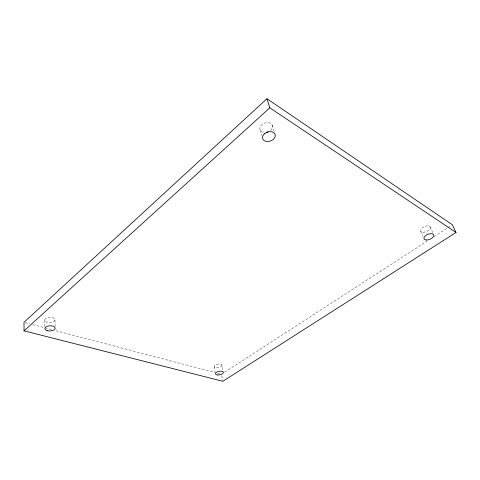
<?xml version="1.0" encoding="UTF-8"?>
<svg xmlns="http://www.w3.org/2000/svg" width="480" height="480" viewBox="0 0 480 480"><rect width="100%" height="100%" fill="white"/><g stroke="black" fill="none" stroke-linecap="round" stroke-linejoin="round"><path stroke-width="0.36" stroke-dasharray="2.4 1.8" d="M270.546 130.392L270.858 130.098A6.54 4.722 -19.4 0 0 270.786 123.498L270.462 123.306A6.54 4.722 -19.4 0 0 261.738 124.776L261.42 125.076A6.54 4.722 -19.4 0 0 261.6 131.664L261.924 131.85A6.54 4.722 -19.4 0 0 264.84 132.516M224.67 372.204L427.194 241.068M434.112 236.586L447.324 228.036M447.948 227.628L451.098 225.588M25.446 322.698L29.79 323.844M32.682 324.6L44.256 327.648M44.982 327.834L52.218 329.736M55.836 330.69L215.01 372.528M217.902 373.29L220.074 373.86M430.11 226.86L432.72 232.686M420.732 231.3L422.988 236.478M272.238 125.154L274.386 132.072M260.124 130.038L261.75 135.588M222.042 365.208A4.026 1.818 -11.2 0 1 216.216 367.812A4.026 1.818 -11.2 0 1 215.976 364.656A4.026 1.818 -11.2 0 1 222.042 365.208L223.146 370.938M221.79 375.648L222.726 380.58M214.116 366.594L215.172 372.336M54.924 319.836A5.142 2.634 -2.9 0 1 47.118 322.308A5.142 2.634 -2.9 0 1 47.34 317.73A5.142 2.634 -2.9 0 1 54.924 319.836L55.152 326.142M44.658 320.112L44.82 326.454M423.09 232.272A5.202 2.7 -22.9 0 0 430.314 227.538A5.202 2.7 -22.9 0 0 422.832 227.388A5.202 2.7 -22.9 0 0 423.09 232.272"/><path stroke-width="0.72" d="M266.952 98.712L24 322.32L24.042 330.84L222.864 381.288L456 232.476L452.352 224.778L266.952 98.712L269.82 107.826L456 232.476M24.042 330.84L269.82 107.826M268.104 131.874A6.54 4.722 -19.4 0 1 266.484 132.36M264.426 133.812L264.108 134.106A6.606 4.698 -19.1 0 0 264.258 140.67L264.582 140.85A6.606 4.698 -19.1 0 0 273.294 139.368L273.612 139.08A6.606 4.698 -19.1 0 0 273.57 132.504L273.246 132.318A6.606 4.698 -19.1 0 0 264.426 133.812M47.346 330.726A5.184 2.61 -3.1 0 0 55.224 328.248A5.184 2.61 -3.1 0 0 47.574 326.196A5.184 2.61 -3.1 0 0 47.346 330.726M217.548 374.964A4.056 1.794 -11.2 0 0 223.422 372.372A4.056 1.794 -11.2 0 0 217.32 371.85A4.056 1.794 -11.2 0 0 217.548 374.964M426.48 240.024A5.244 2.676 -22.6 0 0 433.794 235.302A5.244 2.676 -22.6 0 0 426.258 235.182A5.244 2.676 -22.6 0 0 426.48 240.024"/></g></svg>
